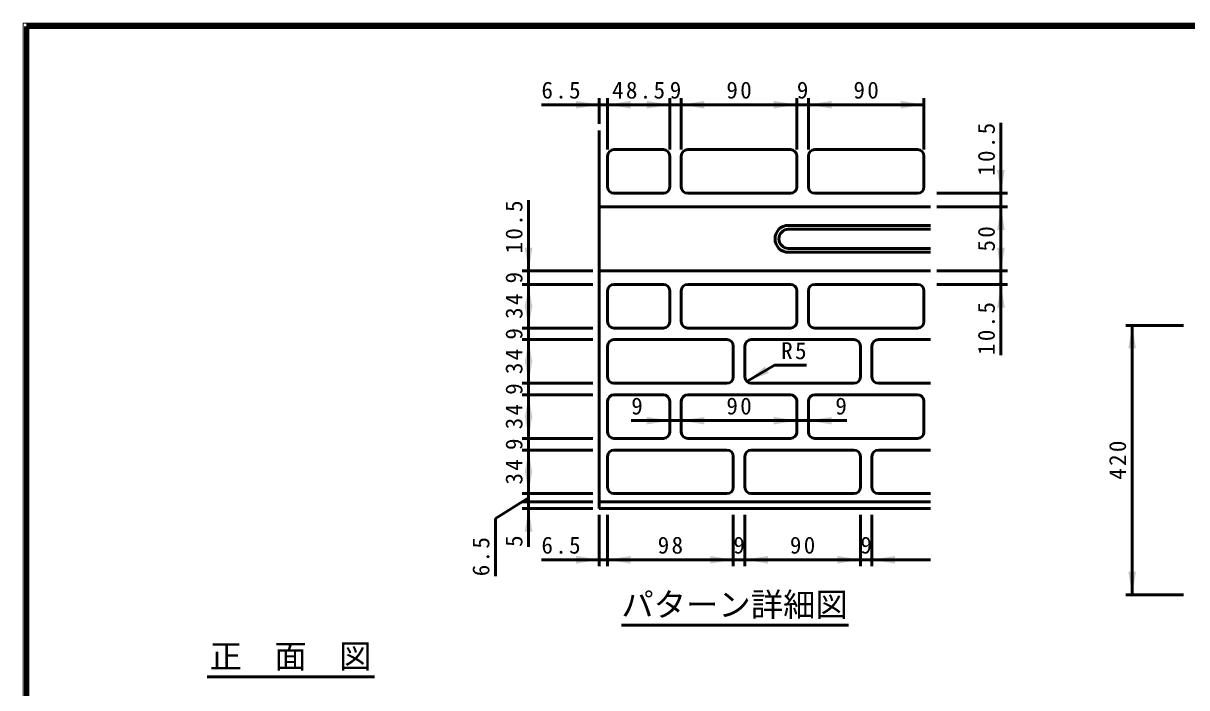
# Model space of a CAD drawing. Units: millimetres, scale not verified, with parts at other scales. Extents: x 100 to 4105, y 100 to 2870.
# Drawn here: x 100 to 1913, y 1835 to 2870 of the extents above; entities that cross this region are included whole.
import ezdxf
from ezdxf.enums import TextEntityAlignment as Align

# ---------------------------------------------------------------- set-up
doc = ezdxf.new("R2010")
doc.units = ezdxf.units.MM
doc.header["$LTSCALE"] = 5
doc.layers.add('V-nasSTD', color=7, linetype='Continuous', lineweight=50)
doc.styles.add('ＭＳ ゴシック', font='')
doc.styles.get('ＭＳ ゴシック').set_extended_font_data('MS Gothic')

msp = doc.modelspace()

# ---------------------------------------------------------------- hatches: boundary and pattern name
at = {"layer": 'V-nasSTD'}
for points in [[(961.338, 2737.131), (997.338, 2743.131), (961.338, 2749.131)], [(1046.338, 2749.131), (1010.338, 2743.131), (1046.338, 2737.131)], [(1071.338, 2737.131), (1107.338, 2743.131), (1071.338, 2749.131)], [(1161.338, 2749.131), (1125.338, 2743.131), (1161.338, 2737.131)], [(1269.338, 2737.131), (1305.338, 2743.131), (1269.338, 2749.131)], [(1359.338, 2749.131), (1323.338, 2743.131), (1359.338, 2737.131)], [(1467.338, 2737.131), (1503.338, 2743.131), (1467.338, 2749.131)], [(1629.338, 2641.131), (1623.338, 2605.131), (1617.338, 2641.131)], [(1629.338, 2548.131), (1623.338, 2584.131), (1617.338, 2548.131)], [(881.338, 2520.131), (887.338, 2484.131), (893.338, 2520.131)], [(1617.338, 2520.131), (1623.338, 2484.131), (1629.338, 2520.131)], [(893.338, 2427.131), (887.338, 2463.131), (881.338, 2427.131)], [(1629.338, 2427.131), (1623.338, 2463.131), (1617.338, 2427.131)], [(881.338, 2431.131), (887.338, 2395.131), (893.338, 2431.131)], [(1833.814, 2363.351), (1827.814, 2399.351), (1821.814, 2363.351)], [(893.338, 2341.131), (887.338, 2377.131), (881.338, 2341.131)], [(881.338, 2345.131), (887.338, 2309.131), (893.338, 2345.131)], [(1255.444, 2335.257), (1227.267, 2312.06), (1261.444, 2324.864)], [(893.338, 2255.131), (887.338, 2291.131), (881.338, 2255.131)], [(881.338, 2259.131), (887.338, 2223.131), (893.338, 2259.131)], [(1071.338, 2244.873), (1107.338, 2250.873), (1071.338, 2256.873)], [(1161.338, 2256.873), (1125.338, 2250.873), (1161.338, 2244.873)], [(1269.338, 2244.873), (1305.338, 2250.873), (1269.338, 2256.873)], [(1359.338, 2256.873), (1323.338, 2250.873), (1359.338, 2244.873)], [(893.338, 2169.131), (887.338, 2205.131), (881.338, 2169.131)], [(881.338, 2173.131), (887.338, 2137.131), (893.338, 2173.131)], [(893.338, 2078.131), (887.338, 2114.131), (881.338, 2078.131)], [(961.338, 2028.131), (997.338, 2034.131), (961.338, 2040.131)], [(1046.338, 2040.131), (1010.338, 2034.131), (1046.338, 2028.131)], [(1170.338, 2028.131), (1206.338, 2034.131), (1170.338, 2040.131)], [(1260.338, 2040.131), (1224.338, 2034.131), (1260.338, 2028.131)], [(1368.338, 2028.131), (1404.338, 2034.131), (1368.338, 2040.131)], [(1458.338, 2040.131), (1422.338, 2034.131), (1458.338, 2028.131)], [(1821.814, 2015.351), (1827.814, 1979.351), (1833.814, 2015.351)]]:
    msp.add_hatch(color=256, dxfattribs=at).paths.add_polyline_path(points)

# ---------------------------------------------------------------- linework, layer by layer
at = {"layer": 'V-nasSTD', "lineweight": 100}
for p, q in [((105, 2865), (105, 105)), ((4100, 2865), (105, 2865))]:
    msp.add_line(p, q, dxfattribs=at)
at = {"layer": 'V-nasSTD'}
for p, q in [((907.338, 2743.131), (997.338, 2743.131)), ((997.338, 2713.131), (997.338, 2753.131)), ((997.338, 2743.131), (1010.338, 2743.131)), ((1010.338, 2673.131), (1010.338, 2753.131)), ((1010.338, 2743.131), (1107.338, 2743.131)), ((1107.338, 2673.131), (1107.338, 2753.131)), ((1107.338, 2743.131), (1125.338, 2743.131)), ((1125.338, 2673.131), (1125.338, 2753.131)), ((1125.338, 2743.131), (1305.338, 2743.131)), ((1305.338, 2673.131), (1305.338, 2753.131)), ((1305.338, 2743.131), (1323.338, 2743.131)), ((1323.338, 2673.131), (1323.338, 2753.131)), ((1323.338, 2743.131), (1503.338, 2743.131)), ((1503.338, 2673.131), (1503.338, 2753.131)), ((997.338, 2114.131), (997.338, 2703.131)), ((1623.338, 2715.131), (1623.338, 2605.131)), ((1020.338, 2673.131), (1097.338, 2673.131)), ((1135.338, 2673.131), (1295.338, 2673.131)), ((1493.338, 2673.131), (1333.338, 2673.131)), ((1010.338, 2615.131), (1010.338, 2663.131)), ((1107.338, 2663.131), (1107.338, 2615.131)), ((1125.338, 2615.131), (1125.338, 2663.131)), ((1305.338, 2663.131), (1305.338, 2615.131)), ((1323.338, 2615.131), (1323.338, 2663.131)), ((1503.338, 2615.131), (1503.338, 2663.131)), ((887.338, 2594.131), (887.338, 2484.131)), ((1097.338, 2605.131), (1020.338, 2605.131)), ((1135.338, 2605.131), (1295.338, 2605.131)), ((1333.338, 2605.131), (1493.338, 2605.131)), ((1523.338, 2605.131), (1633.338, 2605.131)), ((1623.338, 2605.131), (1623.338, 2584.131)), ((1513.338, 2584.131), (997.338, 2584.131)), ((1523.338, 2584.131), (1633.338, 2584.131)), ((1623.338, 2484.131), (1623.338, 2584.131)), ((1292.338, 2555.131), (1513.338, 2555.131)), ((1292.338, 2549.131), (1513.338, 2549.131)), ((1292.338, 2519.131), (1513.338, 2519.131)), ((1292.338, 2513.131), (1513.338, 2513.131)), ((987.338, 2484.131), (877.338, 2484.131)), ((887.338, 2463.131), (887.338, 2484.131)), ((1513.338, 2484.131), (997.338, 2484.131)), ((1523.338, 2484.131), (1633.338, 2484.131)), ((1623.338, 2463.131), (1623.338, 2484.131)), ((987.338, 2463.131), (877.338, 2463.131)), ((887.338, 2395.131), (887.338, 2463.131)), ((1010.338, 2453.131), (1010.338, 2405.131)), ((1097.338, 2463.131), (1020.338, 2463.131)), ((1107.338, 2405.131), (1107.338, 2453.131)), ((1125.338, 2453.131), (1125.338, 2405.131)), ((1135.338, 2463.131), (1295.338, 2463.131)), ((1305.338, 2405.131), (1305.338, 2453.131)), ((1323.338, 2453.131), (1323.338, 2405.131)), ((1333.338, 2463.131), (1493.338, 2463.131)), ((1503.338, 2453.131), (1503.338, 2405.131)), ((1523.338, 2463.131), (1633.338, 2463.131)), ((1623.338, 2353.131), (1623.338, 2463.131)), ((987.338, 2395.131), (877.338, 2395.131)), ((887.338, 2377.131), (887.338, 2395.131)), ((1020.338, 2395.131), (1097.338, 2395.131)), ((1135.338, 2395.131), (1295.338, 2395.131)), ((1493.338, 2395.131), (1333.338, 2395.131)), ((1907.814, 2399.351), (1817.814, 2399.351)), ((1827.814, 1979.351), (1827.814, 2399.351)), ((987.338, 2377.131), (877.338, 2377.131)), ((887.338, 2309.131), (887.338, 2377.131)), ((1020.338, 2377.131), (1196.338, 2377.131)), ((1394.338, 2377.131), (1234.338, 2377.131)), ((1432.338, 2377.131), (1513.338, 2377.131)), ((1010.338, 2319.131), (1010.338, 2367.131)), ((1206.338, 2319.131), (1206.338, 2367.131)), ((1224.338, 2319.131), (1224.338, 2367.131)), ((1404.338, 2319.131), (1404.338, 2367.131)), ((1422.338, 2319.131), (1422.338, 2367.131)), ((1270.568, 2337.06), (1227.267, 2312.06)), ((1320.568, 2337.06), (1270.568, 2337.06)), ((987.338, 2309.131), (877.338, 2309.131)), ((887.338, 2291.131), (887.338, 2309.131)), ((1020.338, 2309.131), (1196.338, 2309.131)), ((1234.338, 2309.131), (1394.338, 2309.131)), ((1432.338, 2309.131), (1513.338, 2309.131)), ((987.338, 2291.131), (877.338, 2291.131)), ((887.338, 2223.131), (887.338, 2291.131)), ((1097.338, 2291.131), (1020.338, 2291.131)), ((1135.338, 2291.131), (1295.338, 2291.131)), ((1333.338, 2291.131), (1493.338, 2291.131)), ((1010.338, 2281.131), (1010.338, 2233.131)), ((1107.338, 2233.131), (1107.338, 2281.131)), ((1125.338, 2281.131), (1125.338, 2233.131)), ((1305.338, 2233.131), (1305.338, 2281.131)), ((1323.338, 2281.131), (1323.338, 2233.131)), ((1503.338, 2281.131), (1503.338, 2233.131)), ((1047.338, 2250.873), (1107.338, 2250.873)), ((1107.338, 2250.873), (1125.338, 2250.873)), ((1125.338, 2250.873), (1305.338, 2250.873)), ((1305.338, 2250.873), (1323.338, 2250.873)), ((1383.338, 2250.873), (1323.338, 2250.873)), ((987.338, 2223.131), (877.338, 2223.131)), ((887.338, 2205.131), (887.338, 2223.131)), ((1020.338, 2223.131), (1097.338, 2223.131)), ((1135.338, 2223.131), (1295.338, 2223.131)), ((1493.338, 2223.131), (1333.338, 2223.131)), ((987.338, 2205.131), (877.338, 2205.131)), ((887.338, 2137.131), (887.338, 2205.131)), ((1010.338, 2147.131), (1010.338, 2195.131)), ((1020.338, 2205.131), (1196.338, 2205.131)), ((1206.338, 2147.131), (1206.338, 2195.131)), ((1224.338, 2147.131), (1224.338, 2195.131)), ((1394.338, 2205.131), (1234.338, 2205.131)), ((1404.338, 2147.131), (1404.338, 2195.131)), ((1422.338, 2147.131), (1422.338, 2195.131)), ((1432.338, 2205.131), (1513.338, 2205.131)), ((835.803, 2098.415), (887.338, 2130.631)), ((987.338, 2137.131), (877.338, 2137.131)), ((987.338, 2124.131), (877.338, 2124.131)), ((887.338, 2124.131), (887.338, 2137.131)), ((887.338, 2114.131), (887.338, 2124.131)), ((1513.338, 2124.131), (997.338, 2124.131)), ((1020.338, 2137.131), (1196.338, 2137.131)), ((1234.338, 2137.131), (1394.338, 2137.131)), ((1432.338, 2137.131), (1513.338, 2137.131)), ((987.338, 2114.131), (877.338, 2114.131)), ((887.338, 2054.131), (887.338, 2114.131)), ((997.338, 2114.131), (1513.338, 2114.131)), ((997.338, 2104.131), (997.338, 2024.131)), ((1010.338, 2104.131), (1010.338, 2024.131)), ((1206.338, 2104.131), (1206.338, 2024.131)), ((1224.338, 2104.131), (1224.338, 2024.131)), ((1404.338, 2104.131), (1404.338, 2024.131)), ((1422.338, 2104.131), (1422.338, 2024.131)), ((835.803, 2008.415), (835.803, 2098.415)), ((907.338, 2034.131), (997.338, 2034.131)), ((997.338, 2034.131), (1010.338, 2034.131)), ((1010.338, 2034.131), (1206.338, 2034.131)), ((1206.338, 2034.131), (1224.338, 2034.131)), ((1224.338, 2034.131), (1404.338, 2034.131)), ((1404.338, 2034.131), (1422.338, 2034.131)), ((1422.338, 2034.131), (1513.338, 2034.131)), ((1907.814, 1979.351), (1817.814, 1979.351)), ((1031.884, 1932.369), (1385.893, 1932.369)), ((386.546, 1851.893), (647.352, 1851.893))]:
    msp.add_line(p, q, dxfattribs=at)
at = {"layer": 'V-nasSTD', "lineweight": 13}
msp.add_lwpolyline([(100, 100), (100, 2870), (4105, 2870), (4105, 100)], close=True, dxfattribs=at)
at = {"layer": 'V-nasSTD'}
for centre, radius, start, end in [((1020.338, 2663.131), 10, 90, 180), ((1097.338, 2663.131), 10, 0, 90), ((1135.338, 2663.131), 10, 90, 180), ((1295.338, 2663.131), 10, 0, 90), ((1333.338, 2663.131), 10, 90, 180), ((1493.338, 2663.131), 10, 0, 90), ((1020.338, 2615.131), 10, 180, 270), ((1097.338, 2615.131), 10, 270, 0), ((1135.338, 2615.131), 10, 180, 270), ((1295.338, 2615.131), 10, 270, 0), ((1333.338, 2615.131), 10, 180, 270), ((1493.338, 2615.131), 10, 270, 0), ((1292.338, 2534.131), 21, 90, 270), ((1292.338, 2534.131), 15, 90, 270), ((1020.338, 2453.131), 10, 90, 180), ((1097.338, 2453.131), 10, 0, 90), ((1135.338, 2453.131), 10, 90, 180), ((1295.338, 2453.131), 10, 0, 90), ((1333.338, 2453.131), 10, 90, 180), ((1493.338, 2453.131), 10, 0, 90), ((1020.338, 2405.131), 10, 180, 270), ((1097.338, 2405.131), 10, 270, 0), ((1135.338, 2405.131), 10, 180, 270), ((1295.338, 2405.131), 10, 270, 0), ((1333.338, 2405.131), 10, 180, 270), ((1493.338, 2405.131), 10, 270, 0), ((1020.338, 2367.131), 10, 90, 180), ((1196.338, 2367.131), 10, 0, 90), ((1234.338, 2367.131), 10, 90, 180), ((1394.338, 2367.131), 10, 0, 90), ((1432.338, 2367.131), 10, 90, 180), ((1020.338, 2319.131), 10, 180, 270), ((1196.338, 2319.131), 10, 270, 0), ((1234.338, 2319.131), 10, 180, 270), ((1394.338, 2319.131), 10, 270, 0), ((1432.338, 2319.131), 10, 180, 270), ((1020.338, 2281.131), 10, 90, 180), ((1097.338, 2281.131), 10, 0, 90), ((1135.338, 2281.131), 10, 90, 180), ((1295.338, 2281.131), 10, 0, 90), ((1333.338, 2281.131), 10, 90, 180), ((1493.338, 2281.131), 10, 0, 90), ((1020.338, 2233.131), 10, 180, 270), ((1097.338, 2233.131), 10, 270, 0), ((1135.338, 2233.131), 10, 180, 270), ((1295.338, 2233.131), 10, 270, 0), ((1333.338, 2233.131), 10, 180, 270), ((1493.338, 2233.131), 10, 270, 0), ((1020.338, 2195.131), 10, 90, 180), ((1196.338, 2195.131), 10, 0, 90), ((1234.338, 2195.131), 10, 90, 180), ((1394.338, 2195.131), 10, 0, 90), ((1432.338, 2195.131), 10, 90, 180), ((1020.338, 2147.131), 10, 180, 270), ((1196.338, 2147.131), 10, 270, 0), ((1234.338, 2147.131), 10, 180, 270), ((1394.338, 2147.131), 10, 270, 0), ((1432.338, 2147.131), 10, 180, 270)]:
    msp.add_arc(centre, radius, start, end, dxfattribs=at)

# ---------------------------------------------------------------- texts
at = {"layer": 'V-nasSTD', "style": 'ＭＳ ゴシック'}
for s, height, p in [('9', 26.39, (1107.338, 2779.131)), ('9', 26.39, (1305.338, 2779.131)), ('9', 26.39, (1047.338, 2286.873)), ('9', 26.39, (1365.338, 2286.873)), ('9', 26.39, (1206.338, 2070.131)), ('9', 26.39, (1404.338, 2070.131)), ('パターン詳細図', 36.95, (1031.884, 1982.769)), ('正\u3000面\u3000図', 36.95, (390.546, 1902.293))]:
    msp.add_text(s, height=height, dxfattribs=at).set_placement(p, align=Align.TOP_LEFT)
for s, p in [('9', (851.338, 2464.631)), ('9', (851.338, 2377.131)), ('9', (851.338, 2291.131)), ('9', (851.338, 2205.131)), ('5', (851.338, 2054.131))]:
    msp.add_text(s, height=26.39, rotation=90, dxfattribs=at).set_placement(p, align=Align.TOP_LEFT)
at = {"layer": 'V-nasSTD', "char_height": 26.39, "attachment_point": 1, "style": 'ＭＳ ゴシック'}
for s, insert in [('\\T1.2;6.5', (907.338, 2779.131)), ('\\T1.2;48.5', (1017.438, 2779.131)), ('\\T1.2;90', (1195.538, 2779.131)), ('\\T1.2;90', (1393.538, 2779.131)), ('\\T1.2;R5', (1280.968, 2373.06)), ('\\T1.2;90', (1195.538, 2286.873)), ('\\T1.2;6.5', (907.338, 2070.131)), ('\\T1.2;98', (1088.538, 2070.131)), ('\\T1.2;90', (1294.538, 2070.131))]:
    msp.add_mtext(s, dxfattribs=dict(at, insert=insert))
at = {"layer": 'V-nasSTD', "char_height": 26.39, "attachment_point": 1, "rotation": 90, "style": 'ＭＳ ゴシック'}
for s, insert in [('\\T1.2;10.5', (1587.338, 2632.331)), ('\\T1.2;10.5', (851.338, 2511.331)), ('\\T1.2;50', (1587.338, 2514.331)), ('\\T1.2;34', (851.338, 2409.331)), ('\\T1.2;10.5', (1587.338, 2353.131)), ('\\T1.2;34', (851.338, 2323.331)), ('\\T1.2;34', (851.338, 2237.331)), ('\\T1.2;420', (1791.814, 2158.751)), ('\\T1.2;34', (851.338, 2151.331)), ('\\T1.2;6.5', (799.803, 2008.415))]:
    msp.add_mtext(s, dxfattribs=dict(at, insert=insert))

doc.saveas('drawing.dxf')
